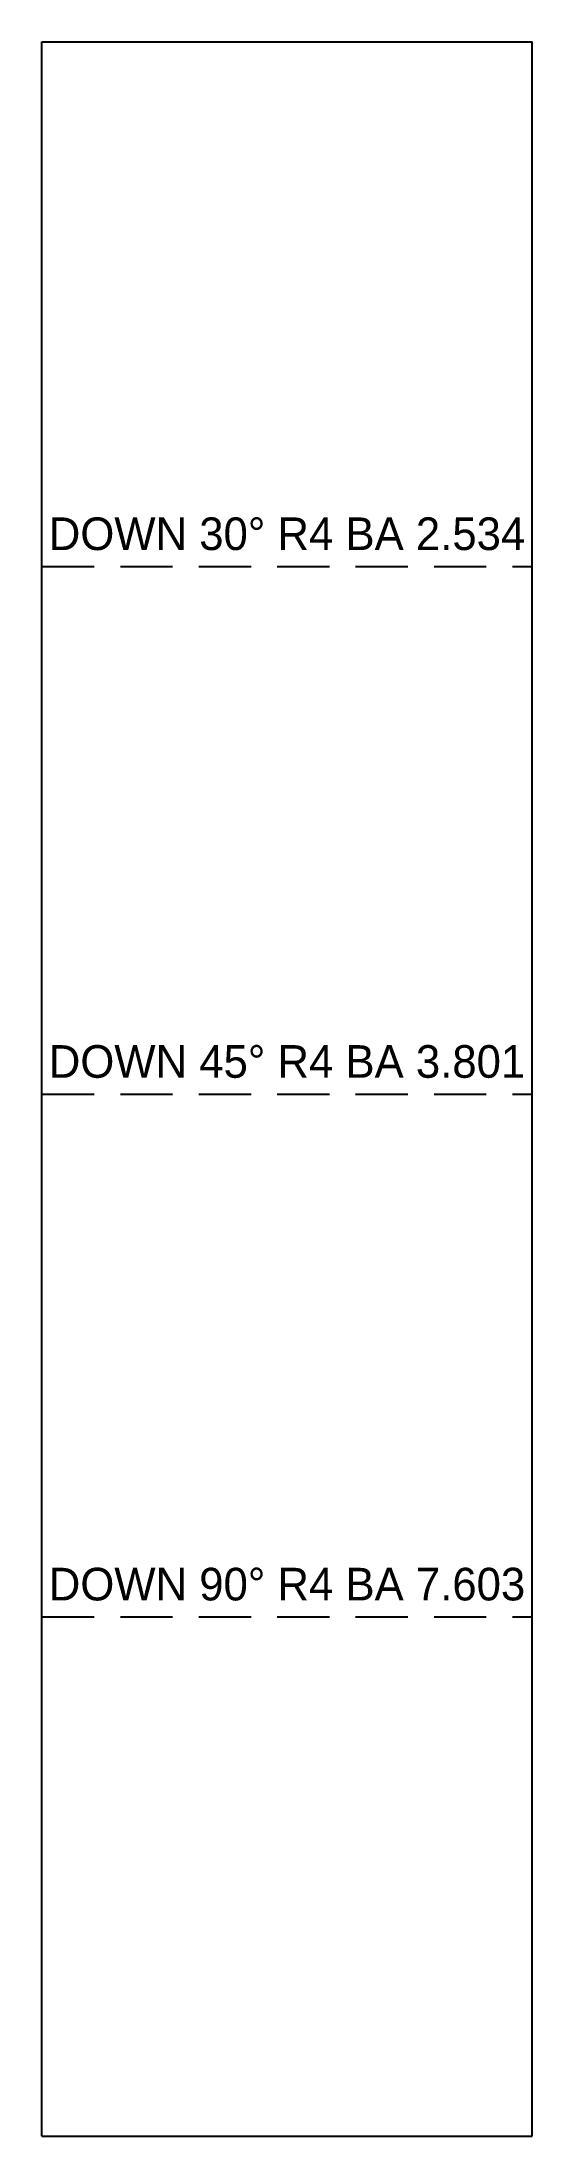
# Model space of a CAD drawing. Extents: x 0 to 38, y 0 to 160.
import ezdxf
from ezdxf.enums import TextEntityAlignment as Align

# ---------------------------------------------------------------- set-up
doc = ezdxf.new("R2010")
doc.units = 0
doc.linetypes.add('DASHED', pattern=[6, 4, -2])
for name, color, linetype in [('BEND_DOWN', 1, 'DASHED'), ('NOTES', 2, 'CONTINUOUS'), ('OUTLINE', 7, 'CONTINUOUS')]:
    doc.layers.add(name, color=color, linetype=linetype)

msp = doc.modelspace()

# ---------------------------------------------------------------- linework, layer by layer
at = {"layer": 'BEND_DOWN'}
for p, q in [((0, 120.29), (37.5, 120.29)), ((0, 79.85), (37.5, 79.85)), ((0, 39.8), (37.5, 39.8))]:
    msp.add_line(p, q, dxfattribs=at)
at = {"layer": 'OUTLINE'}
for p, q in [((0, 0), (0, 160.48)), ((0, 160.48), (37.5, 160.48)), ((37.5, 0), (37.5, 160.48)), ((0, 0), (37.5, 0))]:
    msp.add_line(p, q, dxfattribs=at)

# ---------------------------------------------------------------- texts
at = {"layer": 'NOTES'}
for s, p in [('DOWN 30%%d R4 BA 2.534', (18.75, 122.79)), ('DOWN 45%%d R4 BA 3.801', (18.75, 82.35)), ('DOWN 90%%d R4 BA 7.603', (18.75, 42.3))]:
    msp.add_text(s, height=2.5, dxfattribs=at).set_placement(p, align=Align.MIDDLE_CENTER)

doc.saveas('drawing.dxf')
